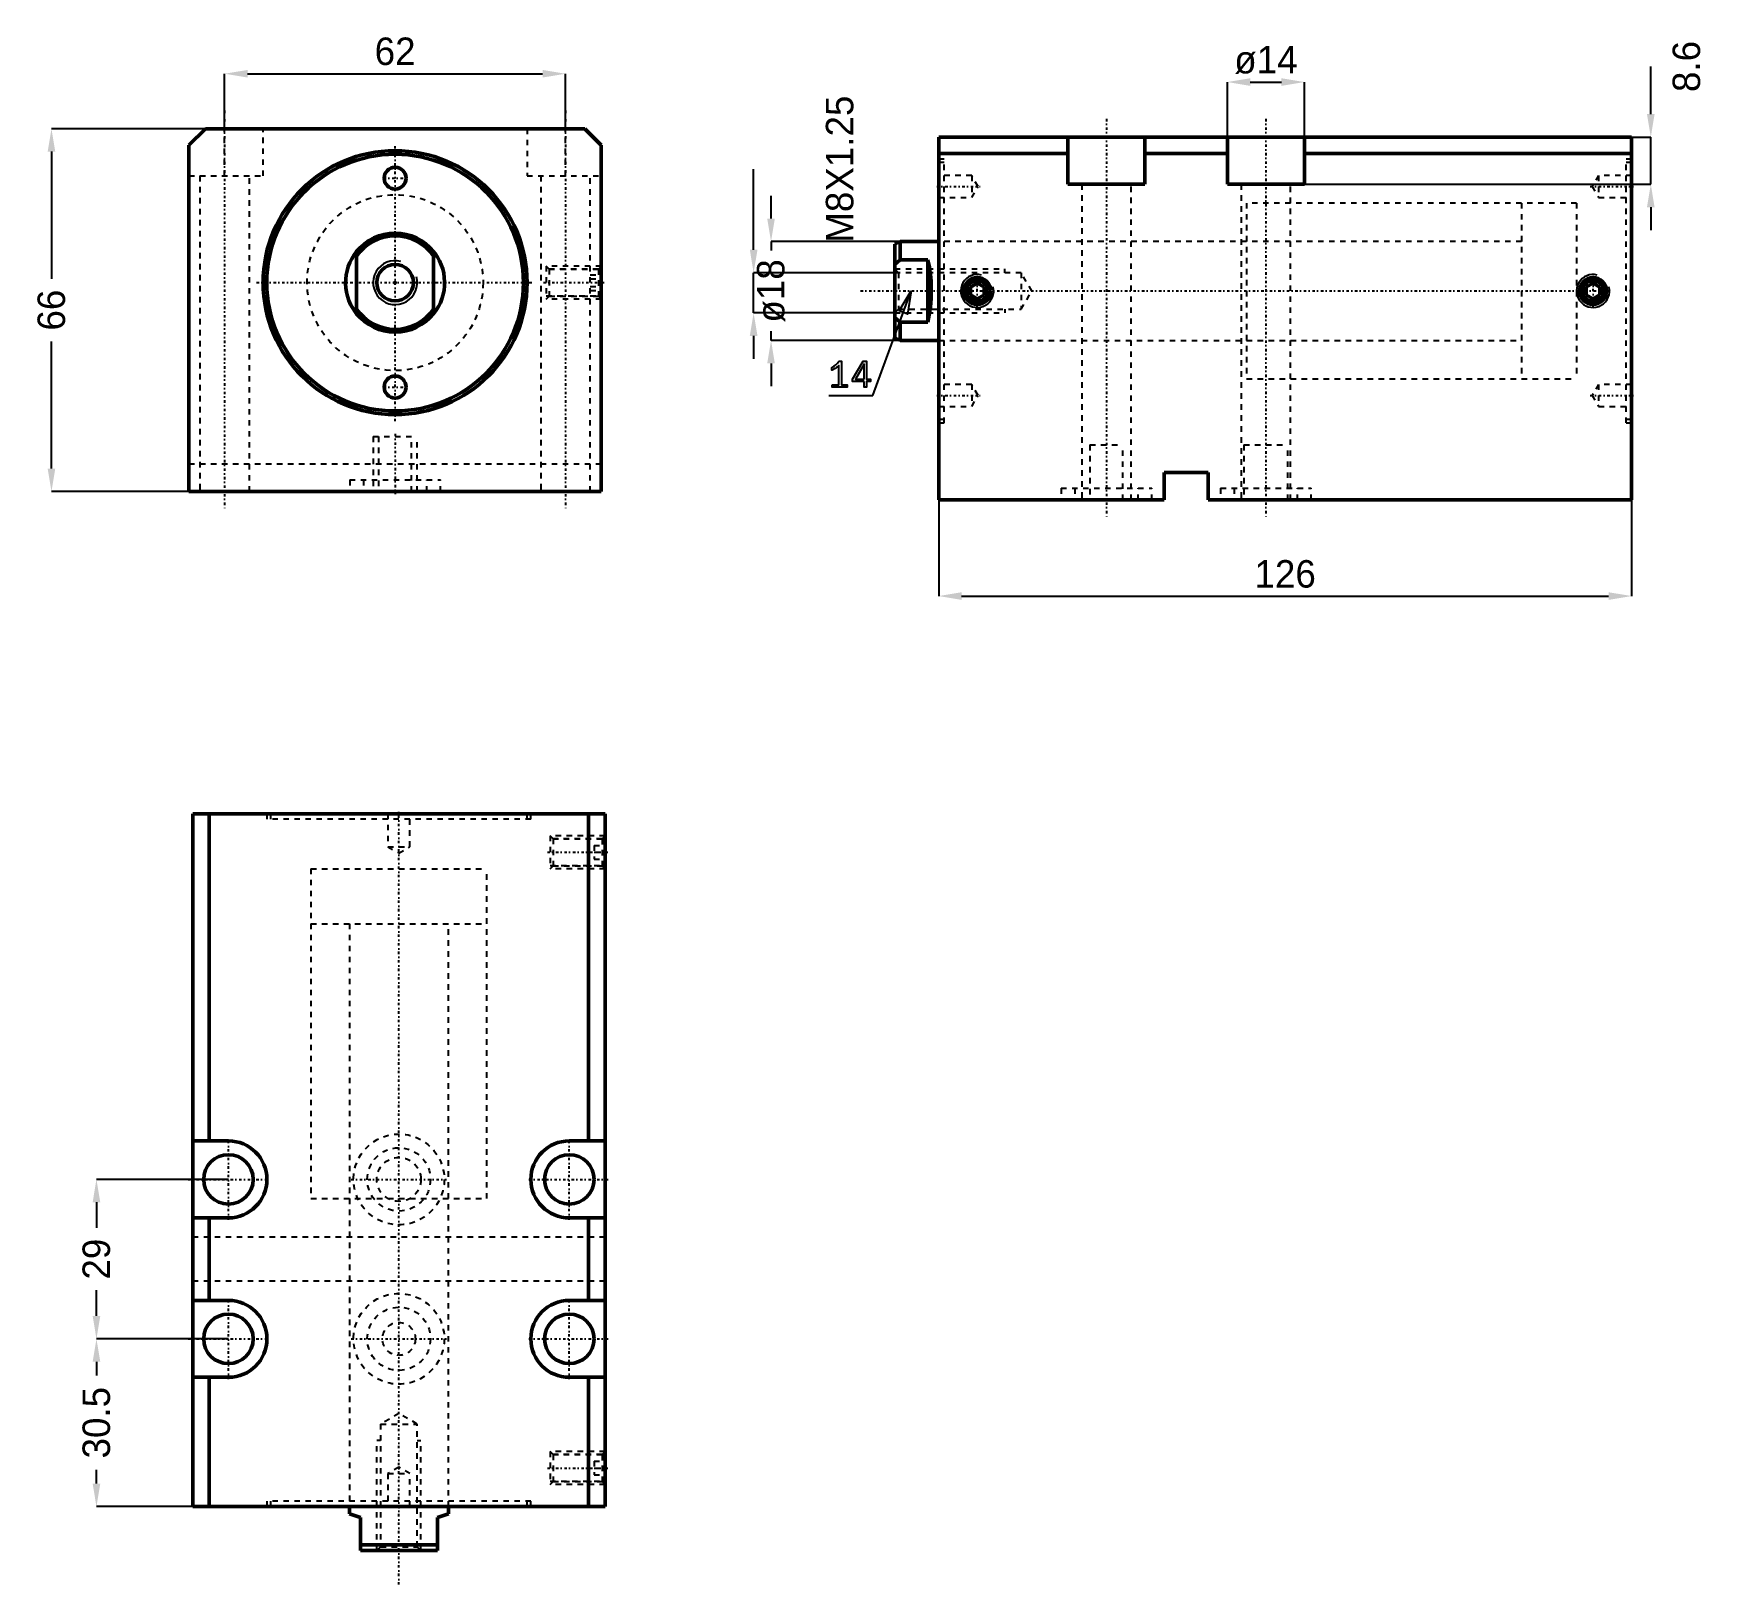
# Model space of a CAD drawing. Header units: millimetres. Extents: x -66 to 238, y -237 to 45.
import ezdxf

# ---------------------------------------------------------------- set-up
doc = ezdxf.new("R2010")
doc.units = ezdxf.units.MM
doc.linetypes.add('Center', pattern=[1.5, 0.45, -0.5, 0.05, -0.5])
doc.linetypes.add('Dashed', pattern=[2, 1, -1])
for name, color, linetype, lineweight in [('2d ConnectionPoints', 7, 'Continuous', 50), ('AM_0', 7, 'Continuous', 50), ('AM_5', 3, 'Continuous', 25), ('AM_7', 7, 'Center', 25), ('AM_9', 6, 'Dashed', 25)]:
    doc.layers.add(name, color=color, linetype=linetype, lineweight=lineweight)
doc.dimstyles.new('ISO-25', dxfattribs={"dimtxt": 2.5, "dimasz": 2.5, "dimexe": 1.25, "dimexo": 0.625, "dimtad": 1, "dimtxsty": 'Standard', "dimcen": 2.5, "dimadec": 0, "dimazin": 0, "dimtfac": 1, "dimtmove": 0, "dimatfit": 3, "dimfxl": 0, "dimarcsym": 0})

# ---------------------------------------------------------------- blocks, each defined once
blk = doc.blocks.new('1_JECX_MF_INLA_32_50_0_rod__0_in_JECX_MF_160_INLA_32_50_0__0')
at = {"layer": 'AM_0'}
for p, q in [((-7, -5.66), (-7, 5.66)), ((7, 5.66), (7, -5.66))]:
    blk.add_line(p, q, dxfattribs=at)
for points in [[(-7, 5.66), (-7.47, 5.03), (-7.88, 4.36), (-8.23, 3.65), (-8.51, 2.92), (-8.73, 2.17), (-8.89, 1.4), (-8.98, 0.62), (-9, -0.17), (-8.95, -0.95), (-8.83, -1.73), (-8.65, -2.49), (-8.4, -3.23), (-8.09, -3.95), (-7.71, -4.64), (-7.28, -5.3), (-7, -5.66)], [(7, -5.66), (7.47, -5.03), (7.88, -4.36), (8.23, -3.65), (8.51, -2.92), (8.73, -2.17), (8.89, -1.4), (8.98, -0.62), (9, 0.17), (8.95, 0.95), (8.83, 1.73), (8.65, 2.49), (8.4, 3.23), (8.09, 3.95), (7.71, 4.64), (7.28, 5.3), (7, 5.66)]]:
    blk.add_lwpolyline(points, dxfattribs=at)
blk.add_circle((0, 0), 3.32, dxfattribs=at)
for radius, start, end in [(9, 38.9424, 141.0576), (8.5, 34.5603, 145.4397), (8.5, 214.5603, 325.4397), (9, 218.9424, 321.0576)]:
    blk.add_arc((0, 0), radius, start, end, dxfattribs=at)
at = {"layer": 'AM_5'}
blk.add_arc((0, 0), 4, 75, 15, dxfattribs=at)
blk = doc.blocks.new('2_JECX_MF_EXLA_32_50_0_body__0_in_JECX_MF_160_INLA_32_50_0__0')
at = {"layer": 'AM_0'}
for p, q in [((-34.5, 28), (-37.5, 25)), ((34.5, 28), (-34.5, 28)), ((37.5, 25), (34.5, 28)), ((-37.5, 25), (-37.5, -38)), ((37.5, -38), (37.5, 25)), ((-37.5, -38), (37.5, -38))]:
    blk.add_line(p, q, dxfattribs=at)
for centre, radius in [((0, 0), 24), ((0, 0), 23.34), ((0, 19), 2), ((0, -19), 2)]:
    blk.add_circle(centre, radius, dxfattribs=at)
at = {"layer": 'AM_5', "linetype": 'Dashed'}
for p, q in [((37.5, 3), (27.5, 3)), ((37.5, -3), (27.5, -3))]:
    blk.add_line(p, q, dxfattribs=at)
at = {"layer": 'AM_7'}
for p, q in [((-31, 31.3), (-31, -41.3)), ((31, 31.3), (31, -41.3)), ((0, -25.2), (0, 25.2)), ((-2.1, 19), (2.1, 19)), ((-25.2, 0), (25.2, 0)), ((27, 0), (38, 0)), ((-2.1, -19), (2.1, -19)), ((0, -27.5), (0, -38.5))]:
    blk.add_line(p, q, dxfattribs=at)
at = {"layer": 'AM_9'}
for p, q in [((-31, 19.4), (-31, 28)), ((-24, 19.4), (-24, 28)), ((24, 28), (24, 19.4)), ((31, 19.4), (31, 28)), ((-37.5, 19.4), (-24, 19.4)), ((-35.5, 19.4), (-35.5, -38)), ((-26.5, -38), (-26.5, 19.4)), ((24, 19.4), (37.5, 19.4)), ((26.5, 19.4), (26.5, -38)), ((35.5, -38), (35.5, 19.4)), ((28.04, 2.46), (27.5, 3)), ((27.5, 3), (27.5, -3)), ((37, 2.4), (27.5, 2.4)), ((36.96, 2.46), (28.04, 2.46)), ((28.04, 2.46), (28.04, -2.46)), ((35.5, 1.44), (37.5, 1.44)), ((35.5, 0.72), (37.5, 0.72)), ((37.5, 3), (36.96, 2.46)), ((36.96, 2.46), (36.96, -2.46)), ((37.5, 1.9), (37, 2.4)), ((37, 2.4), (37, -2.4)), ((27.5, -2.4), (37, -2.4)), ((27.5, -3), (28.04, -2.46)), ((28.04, -2.46), (36.96, -2.46)), ((35.5, -0.72), (37.5, -0.72)), ((35.5, -1.44), (37.5, -1.44)), ((36.96, -2.46), (37.5, -3)), ((37, -2.4), (37.5, -1.9)), ((-4, -28), (4, -28)), ((-4, -28), (-4, -38)), ((-3, -28), (-3, -38)), ((3, -38), (3, -28)), ((4, -38), (4, -28)), ((37.5, -33), (-37.5, -33)), ((-8.25, -35.9), (8.25, -35.9)), ((-8.25, -35.9), (-8.25, -38)), ((-5.75, -35.9), (-5.75, -38)), ((5.75, -38), (5.75, -35.9)), ((8.25, -38), (8.25, -35.9))]:
    blk.add_line(p, q, dxfattribs=at)
blk.add_circle((0, 0), 16, dxfattribs=at)
blk = doc.blocks.new('*D3')
at = {"layer": 'AM_5', "color": 0, "lineweight": -2}
for p, q in [((-31, 28), (-31, 38)), ((-26.83, 38), (26.83, 38)), ((31, 28), (31, 38))]:
    blk.add_line(p, q, dxfattribs=at)
at = {"layer": 'AM_5', "color": 0}
for points in [[(-26.83, 38.69), (-26.83, 37.31), (-31, 38)], [(26.83, 37.31), (26.83, 38.69), (31, 38)]]:
    blk.add_solid(points, dxfattribs=at)
at = {"layer": 'Defpoints', "color": 0}
for p in [(31, 38), (-31, 28), (31, 28)]:
    blk.add_point(p, dxfattribs=at)
at = {"layer": 'AM_5', "color": 0, "insert": (0, 42.05), "char_height": 5, "attachment_point": 5}
blk.add_mtext('62', dxfattribs=at)
blk = doc.blocks.new('*D4')
at = {"layer": 'AM_5', "color": 0, "lineweight": -2}
for p, q in [((-34.5, 28), (-62.5, 28)), ((-62.5, 23.83), (-62.5, 0.72)), ((-62.5, -33.83), (-62.5, -10.72)), ((-37.5, -38), (-62.5, -38))]:
    blk.add_line(p, q, dxfattribs=at)
at = {"layer": 'AM_5', "color": 0}
for points in [[(-61.81, 23.83), (-63.19, 23.83), (-62.5, 28)], [(-63.19, -33.83), (-61.81, -33.83), (-62.5, -38)]]:
    blk.add_solid(points, dxfattribs=at)
at = {"layer": 'Defpoints', "color": 0}
for p in [(-34.5, 28), (-62.5, -38), (-37.5, -38)]:
    blk.add_point(p, dxfattribs=at)
at = {"layer": 'AM_5', "color": 0, "insert": (-62.5, -5), "char_height": 5, "attachment_point": 5, "rotation": 90}
blk.add_mtext('66', dxfattribs=at)
blk = doc.blocks.new('1_JECX_MF_INLA_32_50_0_rod__0_in_JECX_MF_160_INLA_32_50_0__4')
at = {"layer": 'AM_0'}
for p, q in [((-9, 0), (-9, -1.35)), ((9, -1.35), (9, 0)), ((-7, -2), (-9, -1.35)), ((-7, -8), (-7, -2)), ((9, -1.35), (7, -2)), ((7, -2), (7, -8)), ((-7, -7), (7, -7)), ((-7, -8), (7, -8))]:
    blk.add_line(p, q, dxfattribs=at)
at = {"layer": 'AM_5', "linetype": 'Dashed'}
for p, q in [((-4, -8), (-4, 12)), ((-3.32, 12), (-4, 12)), ((3.32, 12), (4, 12)), ((4, -8), (4, 12))]:
    blk.add_line(p, q, dxfattribs=at)
at = {"layer": 'AM_9'}
for p, q in [((-16, 116), (16, 116)), ((-16, 116), (-16, 106)), ((16, 106), (16, 116)), ((-16, 106), (16, 106)), ((-9, 106), (-9, 0)), ((9, 0), (9, 106)), ((0, 16.92), (-3.32, 15)), ((3.32, 15), (0, 16.92)), ((-3.32, 15), (3.32, 15)), ((-3.32, 15), (-3.32, -7.32)), ((3.32, -7.32), (3.32, 15)), ((-3.32, -7.32), (-4, -8)), ((-3.32, -7.32), (3.32, -7.32)), ((4, -8), (3.32, -7.32))]:
    blk.add_line(p, q, dxfattribs=at)
blk = doc.blocks.new('2_JECX_MF_EXLA_32_50_0_body__0_in_JECX_MF_160_INLA_32_50_0__4')
at = {"layer": 'AM_0'}
for p, q in [((37.5, 126), (-37.5, 126)), ((-37.5, 126), (-37.5, 0)), ((-34.5, 126), (-34.5, 66.5)), ((34.5, 126), (34.5, 66.5)), ((37.5, 126), (37.5, 0)), ((-31, 66.5), (-37.5, 66.5)), ((37.5, 66.5), (31, 66.5)), ((-37.5, 52.5), (-31, 52.5)), ((-34.5, 52.5), (-34.5, 37.5)), ((31, 52.5), (37.5, 52.5)), ((34.5, 52.5), (34.5, 37.5)), ((-31, 37.5), (-37.5, 37.5)), ((37.5, 37.5), (31, 37.5)), ((-37.5, 23.5), (-31, 23.5)), ((-34.5, 23.5), (-34.5, 0)), ((31, 23.5), (37.5, 23.5)), ((34.5, 23.5), (34.5, 0)), ((37.5, 0), (-37.5, 0))]:
    blk.add_line(p, q, dxfattribs=at)
for centre in [(-31, 59.5), (31, 59.5), (-31, 30.5), (31, 30.5)]:
    blk.add_circle(centre, 4.5, dxfattribs=at)
for centre, start, end in [((-31, 59.5), 270, 90), ((31, 59.5), 90, 270), ((-31, 30.5), 270, 90), ((31, 30.5), 90, 270)]:
    blk.add_arc(centre, 7, start, end, dxfattribs=at)
at = {"layer": 'AM_5', "linetype": 'Dashed'}
for p, q in [((37.5, 122), (27.5, 122)), ((37.5, 116), (27.5, 116)), ((37.5, 10), (27.5, 10)), ((37.5, 4), (27.5, 4))]:
    blk.add_line(p, q, dxfattribs=at)
at = {"layer": 'AM_7'}
for p, q in [((0, -14.2), (0, 126.3577)), ((27, 119), (38, 119)), ((-31, 52.15), (-31, 66.85)), ((31, 52.15), (31, 66.85)), ((-38.35, 59.5), (-23.65, 59.5)), ((-8.6625, 59.5), (8.6625, 59.5)), ((23.65, 59.5), (38.35, 59.5)), ((-31, 23.15), (-31, 37.85)), ((31, 23.15), (31, 37.85)), ((-38.35, 30.5), (-23.65, 30.5)), ((-8.6625, 30.5), (8.6625, 30.5)), ((23.65, 30.5), (38.35, 30.5)), ((27, 7), (38, 7))]:
    blk.add_line(p, q, dxfattribs=at)
at = {"layer": 'AM_9'}
for p, q in [((-24, 126), (-24, 125)), ((24, 125), (-24, 125)), ((-23.34, 126), (-23.34, 125)), ((-2, 126), (-2, 120)), ((2, 120), (2, 126)), ((23.34, 125), (23.34, 126)), ((24, 125), (24, 126)), ((27.5, 122), (27.5, 116)), ((28.0415, 121.4585), (27.5, 122)), ((37.5, 122), (36.9585, 121.4585)), ((-2, 120), (0, 118.8453)), ((-2, 120), (2, 120)), ((0, 118.8453), (2, 120)), ((37, 121.4), (27.5, 121.4)), ((36.9585, 121.4585), (28.0415, 121.4585)), ((28.0415, 121.4585), (28.0415, 116.5415)), ((35.5, 120.25), (37.5, 120.25)), ((35.5, 120.25), (35.5, 117.75)), ((35.5, 119), (37.5, 119)), ((36.9585, 121.4585), (36.9585, 116.5415)), ((37, 121.4), (37, 116.6)), ((37.5, 120.9), (37, 121.4)), ((-16, 116), (16, 116)), ((-16, 116), (-16, 56)), ((16, 56), (16, 116)), ((27.5, 116.6), (37, 116.6)), ((27.5, 116), (28.0415, 116.5415)), ((28.0415, 116.5415), (36.9585, 116.5415)), ((35.5, 117.75), (37.5, 117.75)), ((36.9585, 116.5415), (37.5, 116)), ((37, 116.6), (37.5, 117.1)), ((-16, 56), (16, 56)), ((-9, 56), (-9, 0)), ((9, 0), (9, 56)), ((37.5, 49), (-37.5, 49)), ((37.5, 41), (-37.5, 41)), ((27.5, 10), (27.5, 4)), ((28.0415, 9.4585), (27.5, 10)), ((37, 9.4), (27.5, 9.4)), ((36.9585, 9.4585), (28.0415, 9.4585)), ((28.0415, 9.4585), (28.0415, 4.5415)), ((37.5, 10), (36.9585, 9.4585)), ((36.9585, 9.4585), (36.9585, 4.5415)), ((37.5, 8.9), (37, 9.4)), ((37, 9.4), (37, 4.6)), ((0, 7.1547), (-2, 6)), ((2, 6), (0, 7.1547)), ((35.5, 8.25), (37.5, 8.25)), ((35.5, 8.25), (35.5, 5.75)), ((35.5, 7), (37.5, 7)), ((-2, 6), (2, 6)), ((-2, 6), (-2, 0)), ((2, 0), (2, 6)), ((27.5, 4.6), (37, 4.6)), ((27.5, 4), (28.0415, 4.5415)), ((28.0415, 4.5415), (36.9585, 4.5415)), ((35.5, 5.75), (37.5, 5.75)), ((36.9585, 4.5415), (37.5, 4)), ((37, 4.6), (37.5, 5.1)), ((24, 1), (-24, 1)), ((-24, 1), (-24, 0)), ((-23.34, 1), (-23.34, 0)), ((23.34, 0), (23.34, 1)), ((24, 0), (24, 1))]:
    blk.add_line(p, q, dxfattribs=at)
for centre, radius in [((0, 59.5), 8.25), ((0, 59.5), 5.75), ((0, 59.5), 4), ((0, 30.5), 8.25), ((0, 30.5), 5.75), ((0, 30.5), 3)]:
    blk.add_circle(centre, radius, dxfattribs=at)
blk = doc.blocks.new('*D10')
at = {"layer": 'AM_5', "color": 0, "lineweight": -2}
for p, q in [((-30.32, -163.13), (-54.32, -163.13)), ((-54.32, -167.29), (-54.32, -171.96)), ((-54.32, -187.96), (-54.32, -183.29)), ((-30.32, -192.13), (-54.32, -192.13))]:
    blk.add_line(p, q, dxfattribs=at)
at = {"layer": 'AM_5', "color": 0}
for points in [[(-55.01, -167.29), (-53.62, -167.29), (-54.32, -163.13)], [(-55.01, -187.96), (-53.62, -187.96), (-54.32, -192.13)]]:
    blk.add_solid(points, dxfattribs=at)
at = {"layer": 'Defpoints', "color": 0}
for p in [(-54.32, -163.13), (-30.32, -163.13), (-30.32, -192.13)]:
    blk.add_point(p, dxfattribs=at)
at = {"layer": 'AM_5', "color": 0, "insert": (-54.32, -177.63), "char_height": 5, "attachment_point": 5, "rotation": 90}
blk.add_mtext('29', dxfattribs=at)
blk = doc.blocks.new('*D11')
at = {"layer": 'AM_5', "color": 0, "lineweight": -2}
for p, q in [((-30.32, -192.13), (-54.32, -192.13)), ((-54.32, -196.29), (-54.32, -198.79)), ((-54.32, -218.46), (-54.32, -215.96)), ((-36.82, -222.63), (-54.32, -222.63))]:
    blk.add_line(p, q, dxfattribs=at)
at = {"layer": 'AM_5', "color": 0}
for points in [[(-55.01, -196.29), (-53.62, -196.29), (-54.32, -192.13)], [(-55.01, -218.46), (-53.62, -218.46), (-54.32, -222.63)]]:
    blk.add_solid(points, dxfattribs=at)
at = {"layer": 'Defpoints', "color": 0}
for p in [(-30.32, -192.13), (-54.32, -222.63), (-36.82, -222.63)]:
    blk.add_point(p, dxfattribs=at)
at = {"layer": 'AM_5', "color": 0, "insert": (-54.32, -207.38), "char_height": 5, "attachment_point": 5, "rotation": 90}
blk.add_mtext('30.5', dxfattribs=at)
blk = doc.blocks.new('1_JECX_MF_INLA_32_50_0_rod__0_in_JECX_MF_160_INLA_32_50_0__2')
at = {"layer": 'AM_0'}
for p, q in [((-7, 9), (-8, 8.5)), ((-8, 8.5), (-8, -8.5)), ((0, 9), (-7, 9)), ((-7, 9), (-7, 5.66)), ((-7, 5.66), (-8, 4.82)), ((-2, 5.66), (-7, 5.66)), ((-2, 5.66), (-2, -5.66)), ((-7, -5.66), (-2, -5.66)), ((-7, -5.66), (-7, -9)), ((-8, -8.5), (-7, -9)), ((-7, -9), (0, -9))]:
    blk.add_line(p, q, dxfattribs=at)
for points in [[(-2, -5.66), (-1.85, -5.03), (-1.72, -4.36), (-1.6, -3.65), (-1.51, -2.92), (-1.44, -2.17), (-1.39, -1.4), (-1.36, -0.62), (-1.35, 0.17), (-1.37, 0.95), (-1.4, 1.73), (-1.46, 2.49), (-1.55, 3.23), (-1.65, 3.95), (-1.77, 4.64), (-1.91, 5.3), (-2, 5.66)], [(-8, -4.82), (-7.99, -4.83), (-7, -5.66)]]:
    blk.add_lwpolyline(points, dxfattribs=at)
at = {"layer": 'AM_5', "linetype": 'Dashed'}
for p, q in [((-8, 4), (12, 4)), ((12, 3.32), (12, 4)), ((-8, -4), (12, -4)), ((12, -3.32), (12, -4))]:
    blk.add_line(p, q, dxfattribs=at)
at = {"layer": 'AM_7'}
blk.add_line((-14.2, 0), (122.2, 0), dxfattribs=at)
at = {"layer": 'AM_9'}
for p, q in [((116, 16), (106, 16)), ((106, 16), (106, -16)), ((116, 16), (116, -16)), ((106, 9), (0, 9)), ((-7.32, 3.32), (-8, 4)), ((15, 3.32), (-7.32, 3.32)), ((-7.32, 3.32), (-7.32, -3.32)), ((16.92, 0), (15, 3.32)), ((15, 3.32), (15, -3.32)), ((15, -3.32), (16.92, 0)), ((-8, -4), (-7.32, -3.32)), ((-7.32, -3.32), (15, -3.32)), ((0, -9), (106, -9)), ((106, -16), (116, -16))]:
    blk.add_line(p, q, dxfattribs=at)
blk = doc.blocks.new('2_JECX_MF_EXLA_32_50_0_body__0_in_JECX_MF_160_INLA_32_50_0__2')
at = {"layer": 'AM_0'}
for p, q in [((0, -38), (0, 28)), ((126, 28), (0, 28)), ((23.5, 19.4), (23.5, 28)), ((37.5, 19.4), (37.5, 28)), ((52.5, 19.4), (52.5, 28)), ((66.5, 19.4), (66.5, 28)), ((126, -38), (126, 28)), ((23.5, 25), (0, 25)), ((52.5, 25), (37.5, 25)), ((126, 25), (66.5, 25)), ((23.5, 19.4), (37.5, 19.4)), ((52.5, 19.4), (66.5, 19.4)), ((7, 1.44), (5.75, 0.72)), ((5.75, 0.72), (5.75, -0.72)), ((8.25, 0.72), (7, 1.44)), ((8.25, -0.72), (8.25, 0.72)), ((119, 1.44), (117.75, 0.72)), ((117.75, 0.72), (117.75, -0.72)), ((120.25, 0.72), (119, 1.44)), ((120.25, -0.72), (120.25, 0.72)), ((5.75, -0.72), (7, -1.44)), ((7, -1.44), (8.25, -0.72)), ((117.75, -0.72), (119, -1.44)), ((119, -1.44), (120.25, -0.72)), ((49, -33), (41, -33)), ((41, -33), (41, -38)), ((49, -38), (49, -33)), ((41, -38), (0, -38)), ((126, -38), (49, -38))]:
    blk.add_line(p, q, dxfattribs=at)
for centre, radius in [((7, 0), 2.46), ((7, 0), 2.4), ((7, 0), 1.9), ((119, 0), 2.46), ((119, 0), 2.4), ((119, 0), 1.9)]:
    blk.add_circle(centre, radius, dxfattribs=at)
at = {"layer": 'AM_5'}
for centre in [(7, 0), (119, 0)]:
    blk.add_arc(centre, 3, 75, 15, dxfattribs=at)
at = {"layer": 'AM_7'}
for p, q in [((30.5, 31.3), (30.5, -41.3)), ((59.5, 31.3), (59.5, -41.3)), ((-0.36, 19), (7.51, 19)), ((118.49, 19), (126.36, 19)), ((7, -3.15), (7, 3.15)), ((119, -3.15), (119, 3.15)), ((126.05, 0), (124.95, 0)), ((-0.36, -19), (7.51, -19)), ((118.49, -19), (126.36, -19))]:
    blk.add_line(p, q, dxfattribs=at)
at = {"layer": 'AM_9'}
for p, q in [((1, 24), (0, 24)), ((1, 23.34), (0, 23.34)), ((1, -24), (1, 24)), ((125, -24), (125, 24)), ((126, 24), (125, 24)), ((126, 23.34), (125, 23.34)), ((6, 21), (0, 21)), ((7.15, 19), (6, 21)), ((6, 21), (6, 17)), ((6, 17), (7.15, 19)), ((26, 19.4), (26, -38)), ((35, -38), (35, 19.4)), ((55, 19.4), (55, -38)), ((64, -38), (64, 19.4)), ((120, 21), (118.85, 19)), ((118.85, 19), (120, 17)), ((126, 21), (120, 21)), ((120, 21), (120, 17)), ((0, 17), (6, 17)), ((116, 16), (56, 16)), ((56, 16), (56, -16)), ((116, 16), (116, -16)), ((120, 17), (126, 17)), ((56, 9), (0, 9)), ((0, -9), (56, -9)), ((6, -17), (0, -17)), ((7.15, -19), (6, -17)), ((6, -17), (6, -21)), ((56, -16), (116, -16)), ((120, -17), (118.85, -19)), ((126, -17), (120, -17)), ((120, -17), (120, -21)), ((0, -21), (6, -21)), ((6, -21), (7.15, -19)), ((118.85, -19), (120, -21)), ((120, -21), (126, -21)), ((0, -23.34), (1, -23.34)), ((0, -24), (1, -24)), ((125, -23.34), (126, -23.34)), ((125, -24), (126, -24)), ((27.5, -28), (33.5, -28)), ((27.5, -28), (27.5, -38)), ((33.5, -38), (33.5, -28)), ((55.5, -28), (63.5, -28)), ((55.5, -28), (55.5, -38)), ((63.5, -38), (63.5, -28)), ((22.25, -35.9), (38.75, -35.9)), ((22.25, -35.9), (22.25, -38)), ((24.75, -35.9), (24.75, -38)), ((36.25, -38), (36.25, -35.9)), ((38.75, -38), (38.75, -35.9)), ((51.25, -35.9), (67.75, -35.9)), ((51.25, -35.9), (51.25, -38)), ((53.75, -35.9), (53.75, -38)), ((65.25, -38), (65.25, -35.9)), ((67.75, -38), (67.75, -35.9))]:
    blk.add_line(p, q, dxfattribs=at)
blk = doc.blocks.new('*D20')
at = {"layer": 'AM_5', "color": 0, "lineweight": -2}
for p, q in [((151.37, 26.49), (151.37, 36.49)), ((155.53, 36.49), (161.2, 36.49)), ((165.37, 26.49), (165.37, 36.49))]:
    blk.add_line(p, q, dxfattribs=at)
at = {"layer": 'AM_5', "color": 0}
for points in [[(155.53, 37.18), (155.53, 35.79), (151.37, 36.49)], [(161.2, 37.18), (161.2, 35.79), (165.37, 36.49)]]:
    blk.add_solid(points, dxfattribs=at)
at = {"layer": 'Defpoints', "color": 0}
for p in [(165.37, 36.49), (151.37, 26.49), (165.37, 26.49)]:
    blk.add_point(p, dxfattribs=at)
at = {"layer": 'AM_5', "color": 0, "insert": (158.37, 40.49), "char_height": 5, "attachment_point": 5}
blk.add_mtext('ø14', dxfattribs=at)
blk = doc.blocks.new('*D21')
at = {"layer": 'AM_5', "color": 0, "lineweight": -2}
for p, q in [((228.37, 30.65), (228.37, 39.32)), ((165.37, 26.49), (228.37, 26.49)), ((228.37, 17.89), (228.37, 26.49)), ((165.37, 17.89), (228.37, 17.89)), ((228.37, 13.72), (228.37, 9.55))]:
    blk.add_line(p, q, dxfattribs=at)
at = {"layer": 'AM_5', "color": 0}
for points in [[(227.67, 30.65), (229.06, 30.65), (228.37, 26.49)], [(227.67, 13.72), (229.06, 13.72), (228.37, 17.89)]]:
    blk.add_solid(points, dxfattribs=at)
at = {"layer": 'Defpoints', "color": 0}
for p in [(165.37, 26.49), (228.37, 26.49), (165.37, 17.89)]:
    blk.add_point(p, dxfattribs=at)
at = {"layer": 'AM_5', "color": 0, "insert": (234.87, 39.32), "char_height": 5, "attachment_point": 5, "rotation": 90}
blk.add_mtext('8.6', dxfattribs=at)
blk = doc.blocks.new('*D22')
at = {"layer": 'AM_5', "color": 0, "lineweight": -2}
for p, q in [((98.87, -39.51), (98.87, -57.01)), ((224.87, -39.51), (224.87, -57.01)), ((103.03, -57.01), (220.7, -57.01))]:
    blk.add_line(p, q, dxfattribs=at)
at = {"layer": 'AM_5', "color": 0}
for points in [[(103.03, -56.32), (103.03, -57.71), (98.87, -57.01)], [(220.7, -56.32), (220.7, -57.71), (224.87, -57.01)]]:
    blk.add_solid(points, dxfattribs=at)
at = {"layer": 'Defpoints', "color": 0}
for p in [(98.87, -39.51), (224.87, -39.51), (224.87, -57.01)]:
    blk.add_point(p, dxfattribs=at)
at = {"layer": 'AM_5', "color": 0, "insert": (161.87, -53.01), "char_height": 5, "attachment_point": 5}
blk.add_mtext('126', dxfattribs=at)
blk = doc.blocks.new('*D23')
at = {"layer": 'AM_5', "color": 0, "lineweight": -2}
for p, q in [((68.37, 11.65), (68.37, 15.82)), ((91.87, 7.49), (68.37, 7.49)), ((68.37, 7.49), (68.37, 5.82)), ((68.37, -10.51), (68.37, -8.85)), ((91.87, -10.51), (68.37, -10.51)), ((68.37, -14.68), (68.37, -18.85))]:
    blk.add_line(p, q, dxfattribs=at)
at = {"layer": 'AM_5', "color": 0}
for points in [[(67.67, 11.65), (69.06, 11.65), (68.37, 7.49)], [(67.67, -14.68), (69.06, -14.68), (68.37, -10.51)]]:
    blk.add_solid(points, dxfattribs=at)
at = {"layer": 'Defpoints', "color": 0}
for p in [(68.37, 7.49), (91.87, 7.49), (91.87, -10.51)]:
    blk.add_point(p, dxfattribs=at)
at = {"layer": 'AM_5', "color": 0, "insert": (68.37, -1.51), "char_height": 5, "attachment_point": 5, "rotation": 90}
blk.add_mtext('ø18', dxfattribs=at)
blk = doc.blocks.new('*D24')
at = {"layer": 'AM_5', "color": 0, "lineweight": -2}
for p, q in [((65.2, 5.98), (65.2, 20.64)), ((91.54, 1.81), (65.2, 1.81)), ((65.2, -5.51), (65.2, 1.81)), ((90.87, -5.51), (65.2, -5.51)), ((65.2, -9.68), (65.2, -13.85))]:
    blk.add_line(p, q, dxfattribs=at)
at = {"layer": 'AM_5', "color": 0}
for points in [[(64.51, 5.98), (65.9, 5.98), (65.2, 1.81)], [(64.51, -9.68), (65.9, -9.68), (65.2, -5.51)]]:
    blk.add_solid(points, dxfattribs=at)
at = {"layer": 'Defpoints', "color": 0}
for p in [(91.54, 1.81), (65.2, -5.51), (90.87, -5.51)]:
    blk.add_point(p, dxfattribs=at)
at = {"layer": 'AM_5', "color": 0, "insert": (80.87, 20.64), "char_height": 5, "attachment_point": 5, "rotation": 90}
blk.add_mtext('M8X1.25', dxfattribs=at)

msp = doc.modelspace()

# ---------------------------------------------------------------- linework, layer by layer
at = {"layer": '2d ConnectionPoints'}
for p in [(0, 0), (98.868, -1.515), (0.684, -222.626)]:
    msp.add_point(p, dxfattribs=at)
at = {"layer": 'AM_5'}
for p, q in [((86.868, -20.515), (93.868, -1.515)), ((78.868, -20.515), (86.868, -20.515))]:
    msp.add_line(p, q, dxfattribs=at)
for points in [[(93.868, -1.515), (93.209, -5.712), (91.645, -5.136), (93.868, -1.515)], [(79.476, -18.599), (80.672, -18.599), (80.672, -15.082), (80.672, -15.082), (80.607, -15.147), (80.499, -15.248), (80.499, -15.248), (80.375, -15.353), (80.285, -15.427), (80.285, -15.427), (80.191, -15.499), (80.049, -15.602), (80.049, -15.602), (79.906, -15.698), (79.81, -15.758), (79.81, -15.758), (79.717, -15.812), (79.587, -15.878), (79.587, -15.878), (79.469, -15.925), (79.398, -15.947), (79.398, -15.453), (79.398, -15.453), (79.486, -15.41), (79.626, -15.33), (79.626, -15.33), (79.774, -15.23), (79.877, -15.152), (79.877, -15.152), (79.98, -15.068), (80.131, -14.939), (80.131, -14.939), (80.276, -14.804), (80.369, -14.712), (80.369, -14.712), (80.458, -14.62), (80.577, -14.492), (80.577, -14.492), (80.678, -14.375), (80.737, -14.302), (81.153, -14.302), (81.153, -18.599), (82.238, -18.599), (82.238, -19.015), (79.476, -19.015), (79.476, -18.599)], [(85.292, -17.975), (83.186, -17.975), (83.186, -17.552), (85.104, -14.302), (85.747, -14.302), (85.747, -17.536), (86.449, -17.536), (86.449, -17.975), (85.747, -17.975), (85.747, -19.015), (85.292, -19.015), (85.292, -17.975)], [(85.299, -17.536), (85.299, -14.848), (83.745, -17.536), (85.299, -17.536)]]:
    msp.add_lwpolyline(points, dxfattribs=at)

# ---------------------------------------------------------------- block references
for name, p in [('2_JECX_MF_EXLA_32_50_0_body__0_in_JECX_MF_160_INLA_32_50_0__0', (0, 0)), ('2_JECX_MF_EXLA_32_50_0_body__0_in_JECX_MF_160_INLA_32_50_0__2', (98.868, -1.515)), ('1_JECX_MF_INLA_32_50_0_rod__0_in_JECX_MF_160_INLA_32_50_0__2', (98.868, -1.515)), ('1_JECX_MF_INLA_32_50_0_rod__0_in_JECX_MF_160_INLA_32_50_0__0', (0, 0)), ('2_JECX_MF_EXLA_32_50_0_body__0_in_JECX_MF_160_INLA_32_50_0__4', (0.684, -222.626)), ('1_JECX_MF_INLA_32_50_0_rod__0_in_JECX_MF_160_INLA_32_50_0__4', (0.684, -222.626))]:
    msp.add_blockref(name, p)

# ---------------------------------------------------------------- dimensions: what is measured, and where the dimension line sits
for base, p1, p2, text, picture, middle in [((31, 38), (-31, 28), (31, 28), '62', '*D3', (0, 38)), ((165.368, 36.485), (151.368, 26.485), (165.368, 26.485), 'ø14', '*D20', (158.368, 36.485)), ((224.868, -57.015), (98.868, -39.515), (224.868, -39.515), '126', '*D22', (161.868, -57.015))]:
    dim = msp.add_linear_dim(base=base, p1=p1, p2=p2, text=text, dimstyle='ISO-25', override={"dimtxt": 5, "dimasz": 4.166667, "dimexe": 0, "dimexo": 0, "dimgap": 1.5}, dxfattribs=at)
    dim.commit()
    dim.dimension.update_dxf_attribs({"geometry": picture, "text_midpoint": middle, "dimtype": 160})
for base, p1, p2, text, picture, middle in [((228.368, 26.485), (165.368, 17.885), (165.368, 26.485), '8.6', '*D21', (234.868, 39.319)), ((65.201, -5.515), (91.544, 1.809), (90.868, -5.515), 'M8X1.25', '*D24', (80.868, 20.642)), ((-62.5, -38), (-34.5, 28), (-37.5, -38), '66', '*D4', (-62.5, -5)), ((68.368, 7.485), (91.868, -10.515), (91.868, 7.485), 'ø18', '*D23', (68.368, -1.515)), ((-54.316, -163.126), (-30.316, -192.126), (-30.316, -163.126), '29', '*D10', (-54.316, -177.626)), ((-54.316, -222.626), (-30.316, -192.126), (-36.816, -222.626), '30.5', '*D11', (-54.316, -207.376))]:
    dim = msp.add_linear_dim(base=base, p1=p1, p2=p2, angle=90, text=text, dimstyle='ISO-25', override={"dimtxt": 5, "dimasz": 4.166667, "dimexe": 0, "dimexo": 0, "dimgap": 1.5}, dxfattribs=at)
    dim.commit()
    dim.dimension.update_dxf_attribs({"geometry": picture, "text_midpoint": middle, "dimtype": 160, "text_rotation": 90})

doc.saveas('drawing.dxf')
